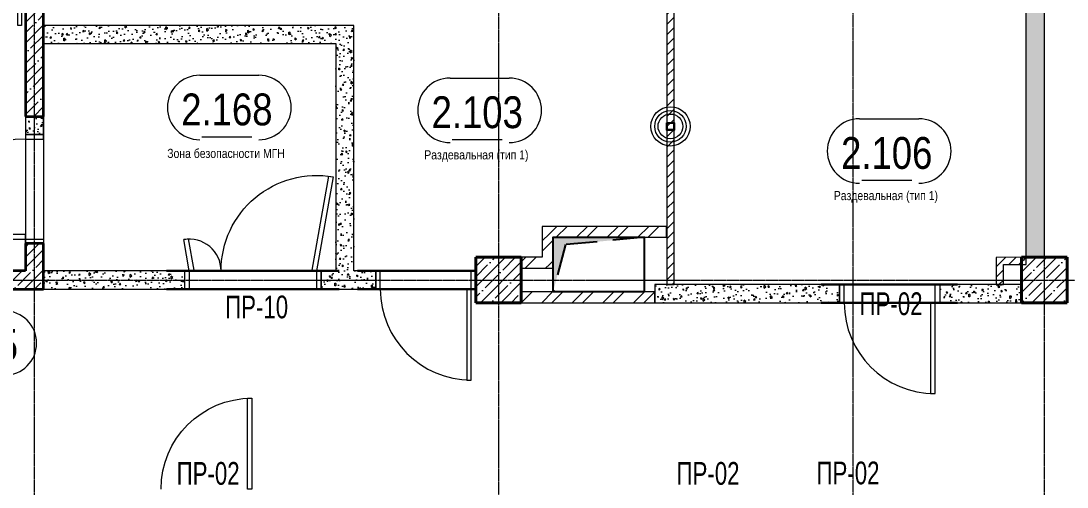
# Model space of a CAD drawing. Header units: millimetres. Extents: x -65509 to 912790, y 446 to 713294.
# Drawn here: x 170545 to 182045, y 215897 to 221025 of the extents above; entities that cross this region are included whole.
import ezdxf
from ezdxf.enums import TextEntityAlignment as Align

# ---------------------------------------------------------------- set-up
doc = ezdxf.new("R2010")
doc.units = ezdxf.units.MM
for name, pattern in [('CENTER2', [28.575, 19.05, -3.175, 3.175, -3.175]), ('HIDDEN', [9.525, 6.35, -3.175]), ('HIDDEN2', [4.7625, 3.175, -1.5875])]:
    doc.linetypes.add(name, pattern=pattern)
doc.layers.get('Defpoints').update_dxf_attribs({"color": 250})
for name, color, linetype, lineweight in [('A-Wall-Open', 250, 'Continuous', 5), ('АР_Area', 250, 'Continuous', 5), ('АР_Двери', 5, 'Continuous', 9), ('АР_Колонны', 250, 'Continuous', 30), ('АР_Стены ЖБ', 250, 'Continuous', 35), ('АР_Стены кирпич', 250, 'Continuous', 20), ('АР_Стены ПЕНОблок', 250, 'Continuous', 20), ('АР_Ф_ЛК', 250, 'Continuous', 5), ('АР_Штриховка', 250, 'Continuous', 0), ('КМ_Фахверки', 250, 'Continuous', 25), ('ОВ_Шахты_блок 4.1', 250, 'Continuous', 25), ('РД_Оси_100', 250, 'Continuous', 0)]:
    doc.layers.add(name, color=color, linetype=linetype, lineweight=lineweight)
for name, color, linetype, lineweight, plot in [('АР_Делит', 250, 'Continuous', 0, False), ('РД_Проем', 250, 'Continuous', 0, False), ('РД_проем_инж перемыч_подсчет', 250, 'Continuous', 30, False)]:
    doc.layers.add(name, color=color, linetype=linetype, lineweight=lineweight, plot=plot)
doc.layers.add('РД_Перемычка инж проемов', color=250, linetype='Continuous')
doc.styles.add('Arial0', font='arial.ttf')
doc.styles.add('style1', font='ARIALN.TTF')
doc.styles.add('ккк', font='isocpeur.ttf', dxfattribs={"width": 0.85, "oblique": 15})
pattern_1 = [(45, (142195.16, 127275.07), (-112.2532, 112.2532), []), (45, (142307.41, 127275.07), (-112.2532, 112.2532), [198.4375, -39.6875, 0, -39.6875])]

# ---------------------------------------------------------------- blocks, each defined once
blk = doc.blocks.new('СОШ_2200_АР_ОСИ_М100_28.05.24')
at = {"layer": 'РД_Оси_100', "linetype": 'CENTER2'}
for p, q in [((37500, -6155), (37500, 139938.679)), ((-5954.958, 90900), (119910, 90900))]:
    blk.add_line(p, q, dxfattribs=at)
at = {"layer": 'РД_Оси_100', "color": 1, "linetype": 'CENTER2'}
blk.add_line((39600, -6155), (39600, 139938.679), dxfattribs=at)
at = {"layer": 'РД_Оси_100', "linetype": 'CENTER2'}
blk.add_lwpolyline([(28500, -6155), (28500, 139938.679)], dxfattribs=at)
at = {"layer": 'РД_Оси_100', "color": 1, "linetype": 'CENTER2'}
blk.add_lwpolyline([(33600, 139938.679), (33600, -6155)], dxfattribs=at)
blk = doc.blocks.new('ЛК_4000х9400')
for points in [[(6500, 3915), (2300, 3915), (2300, 3955), (6800, 3955), (6800, 3915), (6500, 3915)], [(4129, 45), (2300, 45), (2300, 85), (4146, 85)], [(4601, 85), (6800, 85), (6800, 45), (4583, 45)]]:
    blk.add_lwpolyline(points)
at = {"layer": 'АР_Делит'}
blk.add_lwpolyline([(-400, 4000), (9000, 4000), (9000, 0), (-400, 0)], close=True, dxfattribs=at)
at = {"layer": 'АР_Ф_ЛК'}
for p, q in [((2600, 4000), (2600, 3955)), ((2600, 3915), (2600, 2255)), ((2900, 4000), (2900, 3955)), ((2900, 3915), (2900, 2255)), ((3200, 4000), (3200, 3955)), ((3200, 3915), (3200, 2255)), ((3500, 4000), (3500, 3955)), ((3500, 3915), (3500, 2255)), ((3800, 4000), (3800, 3955)), ((3800, 3915), (3800, 2255)), ((4100, 4000), (4100, 3955)), ((4100, 3915), (4100, 2255)), ((4400, 4000), (4400, 3955)), ((4400, 3915), (4400, 2255)), ((4700, 4000), (4700, 3955)), ((4700, 3915), (4700, 2255)), ((5000, 4000), (5000, 3955)), ((5000, 3915), (5000, 2255)), ((5300, 4000), (5300, 3955)), ((5300, 3915), (5300, 2255)), ((5600, 4000), (5600, 3955)), ((5600, 3915), (5600, 2255)), ((5900, 4000), (5900, 3955)), ((5900, 3915), (5900, 2255)), ((6200, 4000), (6200, 3955)), ((6200, 3915), (6200, 2255)), ((6500, 4000), (6500, 3955)), ((6500, 3915), (6500, 2255)), ((2600, 2215), (2600, 2190)), ((2900, 2215), (2900, 2190)), ((3200, 2215), (3200, 2190)), ((3500, 2215), (3500, 2190)), ((3800, 2215), (3800, 2190)), ((4100, 2215), (4100, 2190)), ((4400, 2215), (4400, 2190)), ((4700, 2215), (4700, 2190)), ((5000, 2215), (5000, 2190)), ((5300, 2215), (5300, 2190)), ((5600, 2215), (5600, 2190)), ((5900, 2215), (5900, 2190)), ((6200, 2215), (6200, 2190)), ((6500, 2215), (6500, 2190)), ((2600, 2150), (2600, 1850)), ((6500, 2150), (6500, 1850)), ((2600, 1810), (2600, 1785)), ((2600, 1745), (2600, 85)), ((2900, 1810), (2900, 1785)), ((2900, 1745), (2900, 85)), ((3200, 1810), (3200, 1785)), ((3200, 1745), (3200, 85)), ((3500, 1810), (3500, 1785)), ((3500, 1745), (3500, 85)), ((3800, 1810), (3800, 1785)), ((3800, 1745), (3800, 85)), ((4100, 1810), (4100, 1785)), ((4100, 1745), (4100, 85)), ((4400, 1810), (4400, 1785)), ((4400, 1745), (4400, 661)), ((4700, 1810), (4700, 1785)), ((4700, 1745), (4700, 1341)), ((5600, 1810), (5600, 1785)), ((5600, 1745), (5600, 85)), ((5900, 1810), (5900, 1785)), ((5900, 1745), (5900, 85)), ((6200, 1810), (6200, 1785)), ((6200, 1745), (6200, 85)), ((6500, 1810), (6500, 1785)), ((6500, 1745), (6500, 85)), ((5300, 1671), (5300, 85)), ((5000, 912), (5000, 85)), ((4700, 309), (4700, 85)), ((2600, 45), (2600, 0)), ((2900, 45), (2900, 0)), ((3200, 45), (3200, 0)), ((3500, 45), (3500, 0)), ((3800, 45), (3800, 0)), ((4100, 45), (4100, 0)), ((4700, 45), (4700, 0)), ((5000, 45), (5000, 0)), ((5300, 45), (5300, 0)), ((5600, 45), (5600, 0)), ((5900, 45), (5900, 0)), ((6200, 45), (6200, 0)), ((6500, 45), (6500, 0))]:
    blk.add_line(p, q, dxfattribs=at)
for points in [[(6500, 3085, 0, 150, 0), (6034, 3085, 0, 0, 0), (2600, 3085, 0, 0, 0)], [(2600, 915, 0, 150, 0), (3066, 915, 0, 0, 0), (4400, 915, 0, 0, 0)], [(5122, 915, 0, 150, 0), (5588, 915, 0, 0, 0), (6500, 915, 0, 0, 0)]]:
    blk.add_lwpolyline(points, format="xyseb", dxfattribs=at)
for points in [[(4878, 1745), (2445, 1745), (2445, 2255), (6655, 2255), (6655, 1745), (5333, 1745)], [(4896, 1785), (2485, 1785), (2485, 2215), (6615, 2215), (6615, 1785), (5350, 1785)], [(4907, 1810), (2510, 1810), (2510, 2190), (6590, 2190), (6590, 1810), (5361, 1810)]]:
    blk.add_lwpolyline(points, dxfattribs=at)
for points in [[(2550, 2150), (6550, 2150), (6550, 1850), (2550, 1850)], [(2600, 2150), (6500, 2150), (6500, 1850), (2600, 1850)]]:
    blk.add_lwpolyline(points, close=True, dxfattribs=at)
at = {"layer": 'АР_Ф_ЛК', "lineweight": 0}
for points in [[(4924, 1850), (4567, 1039), (4659, 862), (4373, 988), (4466, 811), (4109, 0)], [(5379, 1850), (5022, 1039), (5114, 862), (4828, 988), (4921, 811), (4564, 0)]]:
    blk.add_lwpolyline(points, dxfattribs=at)
blk = doc.blocks.new('otv')
at = {"linetype": 'Continuous'}
blk.add_lwpolyline([(0, -1), (0, 0), (1, 0), (1, -1)], close=True, dxfattribs=at)
blk.add_solid([(0, -1), (0, 0), (0.135, -0.137), (1, 0)], dxfattribs=at)
blk = doc.blocks.new('otv пунктир')
at = {"linetype": 'HIDDEN', "ltscale": 0.07}
blk.add_lwpolyline([(0, 0), (0, 1), (1, 1), (1, 0)], close=True, dxfattribs=at)
blk.add_lwpolyline([(0, 1), (0.135, 0.137), (1, 0)], dxfattribs=at)
blk = doc.blocks.new('Ф_блок 80')
at = {"layer": 'АР_Делит', "color": 1}
for radius in [216, 173, 136]:
    blk.add_circle((40, -40), radius, dxfattribs=at)
at = {"layer": 'КМ_Фахверки'}
blk.add_lwpolyline([(0, 0), (80, 0), (80, -80), (0, -80)], close=True, dxfattribs=at)
at = {"layer": 'КМ_Фахверки', "lineweight": 5}
blk.add_lwpolyline([(6, -6), (74, -6), (74, -74), (6, -74)], close=True, dxfattribs=at)
blk = doc.blocks.new('MOK-МаркаПом_овал_ареал')
for p, q in [((-2.99, 3.76), (3.52, 3.76)), ((-2.75, -3), (2.75, -3))]:
    blk.add_line(p, q)
for centre, radius, start, end in [((-2.99, 0.21), 3.55, 90, 270), ((3.52, 0.21), 3.55, 270, 90), ((-7.41, 0), 7.16, 0, 0.001)]:
    blk.add_arc(centre, radius, start, end)
at = {"color": 0, "style": 'style1'}
blk.add_attdef('АР-ПОМЕЩЕНИЕ:НОМЕР', text='', height=3, dxfattribs=at).set_placement((0.26, 0), align=Align.MIDDLE)
blk = doc.blocks.new('MOK-МаркаПеремычки')
at = {"color": 0, "style": 'ккк', "oblique": 15, "width": 0.85}
blk.add_attdef('АР-ПРОЕМ:ПЕРЕМЫЧКА', text='', height=2.5, dxfattribs=at).set_placement((0, 0), align=Align.MIDDLE)

msp = doc.modelspace()

# ---------------------------------------------------------------- hatches: boundary and pattern name
at = {"layer": 'АР_Штриховка', "linetype": 'Continuous', "lineweight": 5}
h = msp.add_hatch(dxfattribs=at)
h.set_pattern_fill('ANSI35', color=256, scale=25, angle=-360, style=0)
h.set_pattern_definition([(45, (142195.16, 127275.07), (-112.2532, 112.2532), []), (45, (142307.41, 127275.07), (-112.2532, 112.2532), [198.4375, -39.6875, 0, -39.6875])])
h.paths.add_polyline_path([(170795.157, 227875.073), (170595.157, 227675.073), (170595.157, 219975.073), (170795.157, 219975.073)], flags=0)
h.paths.add_polyline_path([(170795.157, 218575.073), (170595.157, 218575.073), (170595.157, 218275.073), (170795.157, 218075.073)], flags=0)
at = {"layer": 'АР_Штриховка', "linetype": 'Continuous', "lineweight": 0}
h = msp.add_hatch(dxfattribs=at)
h.set_pattern_fill('AR-CONC', color=256, angle=-315, style=0)
h.set_pattern_definition([(95, (142195.16, 127275.07), (140.09465, 117.55338), [19.05, -209.55]), (40, (142195.16, 127275.07), (-160.01845, 110.17673), [15.24, -167.6406]), (145.45144, (142206.83, 127284.87), (-19.9238, 227.7301), [16.19, -178.09024]), (91.1842, (142159.24, 127311), (221.41024, 161.9534), [28.575, -314.325]), (141.63556, (142177.7, 127324.5), (-7.0866, 342.82676), [24.285, -267.1356]), (36.18415, (142159.24, 127311), (-7.0866, 342.8268), [22.86, -251.4597]), (66, (142186.18, 127319.97), (179.51998, 34.89515), [19.05, -209.55]), (11, (142186.18, 127319.97), (-86.53993, 173.9412), [15.24, -167.64]), (116.45145, (142201.14, 127322.88), (92.98005, 208.83634), [16.19, -178.08994]), (82.5, (142195.16, 127275.07), (-57.60547, 61.973414), [0, -165.608, 0, -170.18, 0, -168.275]), (52.5, (142195.16, 127275.07), (-23.58973, 118.087), [0, -97.028, 0, -161.798, 0, -64.135]), (12.5, (142155.105, 127235.02), (99.927863, 91.826196), [0, -63.5, 0, -198.12, 0, -262.89]), (2.5, (142137.14, 127217.06), (86.7639, 122.72239), [0, -82.55, 0, -131.572, 0, -186.69])])
h.paths.add_polyline_path([(181795.157, 223325.073), (181595.157, 223325.073), (181595.157, 218425.242), (181795.157, 218425.242)], flags=0)
h.paths.add_polyline_path([(181795.157, 218425.242), (181595.157, 218425.242), (181595.157, 218425.073), (181795.157, 218425.073)], flags=0)
at = {"layer": 'АР_Штриховка', "linetype": 'Continuous', "lineweight": 0, "ltscale": 0.5}
h = msp.add_hatch(dxfattribs=at)
h.set_pattern_fill('ANSI31', color=256, scale=25, style=0)
h.set_pattern_definition([(45, (142195.16, 127275.07), (-56.1266, 56.1266), [])])
h.paths.add_polyline_path([(177645.182, 218125.073), (177725.182, 218125.073), (177725.182, 221495.073), (177698.515, 221515.073), (177645.182, 221495.073)], flags=0)
at = {"layer": 'АР_Штриховка', "linetype": 'Continuous', "lineweight": 0}
h = msp.add_hatch(dxfattribs=at)
h.set_pattern_fill('AR-CONC', color=256, angle=45, style=0)
h.set_pattern_definition([(95, (142195.16, 127275.07), (140.09465, 117.55338), [19.05, -209.55]), (40, (142195.16, 127275.07), (-160.01845, 110.17673), [15.24, -167.6406]), (145.45144, (142206.83, 127284.87), (-19.9238, 227.7301), [16.19, -178.09024]), (91.1842, (142159.24, 127311), (221.41024, 161.9534), [28.575, -314.325]), (141.63556, (142177.7, 127324.5), (-7.0866, 342.82676), [24.285, -267.1356]), (36.18415, (142159.24, 127311), (-7.0866, 342.8268), [22.86, -251.4597]), (66, (142186.18, 127319.97), (179.51998, 34.89515), [19.05, -209.55]), (11, (142186.18, 127319.97), (-86.53993, 173.9412), [15.24, -167.64]), (116.45145, (142201.14, 127322.88), (92.98005, 208.83634), [16.19, -178.08994]), (82.5, (142195.16, 127275.07), (-57.60547, 61.973414), [0, -165.608, 0, -170.18, 0, -168.275]), (52.5, (142195.16, 127275.07), (-23.58973, 118.087), [0, -97.028, 0, -161.798, 0, -64.135]), (12.5, (142155.105, 127235.02), (99.927863, 91.826196), [0, -63.5, 0, -198.12, 0, -262.89]), (2.5, (142137.14, 127217.06), (86.7639, 122.7224), [0, -82.55, 0, -131.572, 0, -186.69])])
h.paths.add_polyline_path([(174005.288, 220775.073), (174205.288, 220975.073), (170795.157, 220975.073), (170795.157, 220775.073)], flags=0)
h = msp.add_hatch(dxfattribs=at)
h.set_pattern_fill('AR-CONC', color=256, angle=45, style=0)
h.set_pattern_definition([(95, (142195.16, 127275.07), (140.09465, 117.55338), [19.05, -209.55]), (40, (142195.16, 127275.07), (-160.01845, 110.17673), [15.24, -167.6406]), (145.45144, (142206.83, 127284.87), (-19.9238, 227.7301), [16.19, -178.09024]), (91.1842, (142159.24, 127311), (221.41024, 161.9534), [28.575, -314.325]), (141.63556, (142177.7, 127324.5), (-7.0866, 342.82676), [24.285, -267.1356]), (36.18415, (142159.24, 127311), (-7.0866, 342.8268), [22.86, -251.4597]), (66, (142186.18, 127319.97), (179.51998, 34.89515), [19.05, -209.55]), (11, (142186.18, 127319.97), (-86.53993, 173.9412), [15.24, -167.64]), (116.45145, (142201.14, 127322.88), (92.98005, 208.83634), [16.19, -178.08994]), (82.5, (142195.16, 127275.07), (-57.60547, 61.973414), [0, -165.608, 0, -170.18, 0, -168.275]), (52.5, (142195.16, 127275.07), (-23.58973, 118.087), [0, -97.028, 0, -161.798, 0, -64.135]), (12.5, (142155.105, 127235.02), (99.927863, 91.826196), [0, -63.5, 0, -198.12, 0, -262.89]), (2.5, (142137.14, 127217.06), (86.7639, 122.7224), [0, -82.55, 0, -131.572, 0, -186.69])])
h.paths.add_polyline_path([(174005.288, 218275.073), (174138.621, 218225.073), (174205.288, 218275.073), (174205.288, 220975.073), (174005.288, 220775.073)], flags=0)
h = msp.add_hatch(dxfattribs=at)
h.set_pattern_fill('AR-CONC', color=256, angle=45, style=0)
h.set_pattern_definition([(95, (142195.16, 127275.07), (140.09465, 117.55338), [19.05, -209.55]), (40, (142195.16, 127275.07), (-160.01845, 110.17673), [15.24, -167.6406]), (145.45144, (142206.83, 127284.87), (-19.9238, 227.7301), [16.19, -178.09024]), (91.1842, (142159.24, 127311), (221.41024, 161.9534), [28.575, -314.325]), (141.63556, (142177.7, 127324.5), (-7.0866, 342.82676), [24.285, -267.1356]), (36.18415, (142159.24, 127311), (-7.0866, 342.8268), [22.86, -251.4597]), (66, (142186.18, 127319.97), (179.51998, 34.89515), [19.05, -209.55]), (11, (142186.18, 127319.97), (-86.53993, 173.9412), [15.24, -167.64]), (116.45145, (142201.14, 127322.88), (92.98005, 208.83634), [16.19, -178.08994]), (82.5, (142195.16, 127275.07), (-57.60547, 61.973414), [0, -165.608, 0, -170.18, 0, -168.275]), (52.5, (142195.16, 127275.07), (-23.58973, 118.087), [0, -97.028, 0, -161.798, 0, -64.135]), (12.5, (142155.105, 127235.02), (99.927863, 91.826196), [0, -63.5, 0, -198.12, 0, -262.89]), (2.5, (142137.14, 127217.06), (86.7639, 122.7224), [0, -82.55, 0, -131.572, 0, -186.69])])
h.paths.add_polyline_path([(170595.157, 219775.073), (170795.157, 219775.073), (170795.157, 219975.073), (170595.157, 219975.073)], flags=0)
h = msp.add_hatch(dxfattribs=at)
h.set_pattern_fill('ANSI32', color=256, scale=25, angle=-360, style=0)
h.set_pattern_definition([(45, (142195.16, 127275.07), (-168.3798, 168.3798), []), (45, (142307.4, 127275.07), (-168.3798, 168.3798), [])])
h.paths.add_polyline_path([(176275.159, 218764.986), (176395.159, 218644.986), (177643.256, 218644.986), (177643.256, 218764.986)], flags=0)
h = msp.add_hatch(dxfattribs=at)
h.set_pattern_fill('ANSI32', color=256, scale=25, style=0)
h.set_pattern_definition([(45, (142195.16, 127275.07), (-168.3798, 168.3798), []), (45, (142307.4, 127275.07), (-168.3798, 168.3798), [])])
h.paths.add_polyline_path([(176275.159, 218425.073), (176395.159, 218305.073), (176395.159, 218644.986), (176275.159, 218764.986)], flags=0)
at = {"layer": 'АР_Штриховка', "linetype": 'Continuous', "lineweight": 5}
h = msp.add_hatch(dxfattribs=at)
h.set_pattern_fill('ANSI35', color=256, scale=25, style=0)
h.set_pattern_definition(pattern_1)
h.paths.add_polyline_path([(175545.157, 217925.073), (176045.157, 217925.073), (176045.157, 218425.073), (175545.157, 218425.073)], flags=0)
at = {"layer": 'АР_Штриховка', "linetype": 'Continuous', "lineweight": 0}
h = msp.add_hatch(dxfattribs=at)
h.set_pattern_fill('ANSI32', color=256, scale=25, style=0)
h.set_pattern_definition([(45, (142195.16, 127275.07), (-168.3798, 168.3798), []), (45, (142307.4, 127275.07), (-168.3798, 168.3798), [])])
h.paths.add_polyline_path([(176395.159, 218305.073), (176275.159, 218425.073), (176045.157, 218425.073), (176045.157, 218305.073)], flags=0)
at = {"layer": 'АР_Штриховка', "linetype": 'Continuous', "lineweight": 0, "ltscale": 0.5}
h = msp.add_hatch(dxfattribs=at)
h.set_pattern_fill('ANSI31', color=256, scale=25, angle=-360, style=0)
h.set_pattern_definition([(45, (142195.16, 127275.07), (-56.1266, 56.1266), [])])
h.paths.add_polyline_path([(181265.14, 218424.123), (181345.14, 218344.394), (181595.429, 218345.243), (181595.158, 218425.073), (181595.157, 218425.073), (181595.157, 218425.242)], flags=0)
h = msp.add_hatch(dxfattribs=at)
h.set_pattern_fill('ANSI31', color=256, scale=25, angle=-360, style=0)
h.set_pattern_definition([(45, (142195.16, 127275.07), (-56.1266, 56.1266), [])])
h.paths.add_polyline_path([(181345.14, 218344.394), (181265.14, 218424.123), (181265.14, 218125.073), (181345.14, 218125.073)], flags=0)
at = {"layer": 'АР_Штриховка', "linetype": 'Continuous', "lineweight": 5}
h = msp.add_hatch(dxfattribs=at)
h.set_pattern_fill('ANSI35', color=256, scale=25, style=0)
h.set_pattern_definition(pattern_1)
h.paths.add_polyline_path([(181545.157, 217925.073), (182045.157, 217925.073), (182045.157, 218425.073), (181545.157, 218425.073)], flags=0)
h = msp.add_hatch(dxfattribs=at)
h.set_pattern_fill('ANSI35', color=256, scale=25, angle=-360, style=0)
h.set_pattern_definition([(45, (142195.16, 127275.07), (-112.2532, 112.2532), []), (45, (142307.41, 127275.07), (-112.2532, 112.2532), [198.4375, -39.6875, 0, -39.6875])])
h.paths.add_polyline_path([(170795.157, 218075.073), (170595.157, 218275.073), (168695.157, 218275.073), (168695.157, 218075.073)], flags=0)
h.paths.add_polyline_path([(166895.157, 218075.073), (166895.157, 218275.073), (166595.157, 218275.073), (166595.157, 218075.073)], flags=0)
at = {"layer": 'АР_Штриховка', "linetype": 'Continuous', "lineweight": 0}
h = msp.add_hatch(dxfattribs=at)
h.set_pattern_fill('AR-CONC', color=256, angle=45, style=0)
h.set_pattern_definition([(95, (142195.16, 127275.07), (140.09465, 117.55338), [19.05, -209.55]), (40, (142195.16, 127275.07), (-160.01845, 110.17673), [15.24, -167.6406]), (145.45144, (142206.83, 127284.87), (-19.9238, 227.7301), [16.19, -178.09024]), (91.1842, (142159.24, 127311), (221.41024, 161.9534), [28.575, -314.325]), (141.63556, (142177.7, 127324.5), (-7.0866, 342.82676), [24.285, -267.1356]), (36.18415, (142159.24, 127311), (-7.0866, 342.8268), [22.86, -251.4597]), (66, (142186.18, 127319.97), (179.51998, 34.89515), [19.05, -209.55]), (11, (142186.18, 127319.97), (-86.53993, 173.9412), [15.24, -167.64]), (116.45144, (142201.14, 127322.88), (92.98005, 208.83634), [16.19, -178.08994]), (82.5, (142195.16, 127275.07), (-57.60547, 61.973414), [0, -165.608, 0, -170.18, 0, -168.275]), (52.5, (142195.16, 127275.07), (-23.58973, 118.087), [0, -97.028, 0, -161.798, 0, -64.135]), (12.5, (142155.105, 127235.02), (99.927863, 91.826196), [0, -63.5, 0, -198.12, 0, -262.89]), (2.5, (142137.14, 127217.06), (86.7639, 122.7224), [0, -82.55, 0, -131.572, 0, -186.69])])
h.paths.add_polyline_path([(170795.157, 218275.073), (170795.157, 218075.073), (172345.157, 218075.073), (172345.157, 218275.073)], flags=0)
h.paths.add_polyline_path([(173845.157, 218275.073), (173845.157, 218075.073), (174205.288, 218075.073), (174138.621, 218225.073), (174005.288, 218275.073)], flags=0)
h.paths.add_polyline_path([(174205.288, 218275.073), (174138.621, 218225.073), (174205.288, 218075.073), (174445.157, 218075.073), (174445.157, 218275.073)], flags=0)
h = msp.add_hatch(dxfattribs=at)
h.set_pattern_fill('ANSI32', color=256, scale=25, angle=-360, style=0)
h.set_pattern_definition([(45, (142195.16, 127275.07), (-168.3798, 168.3798), []), (45, (142307.4, 127275.07), (-168.3798, 168.3798), [])])
h.paths.add_polyline_path([(176045.157, 218045.073), (176045.157, 217925.073), (177515.159, 217925.073), (177515.159, 218045.073)], flags=0)
h = msp.add_hatch(dxfattribs=at)
h.set_pattern_fill('AR-CONC', color=256, angle=-315, style=0)
h.set_pattern_definition([(95, (142195.16, 127275.07), (140.09465, 117.55338), [19.05, -209.55]), (40, (142195.16, 127275.07), (-160.01845, 110.17673), [15.24, -167.6406]), (145.45144, (142206.83, 127284.87), (-19.9238, 227.7301), [16.19, -178.09024]), (91.1842, (142159.24, 127311), (221.41024, 161.9534), [28.575, -314.325]), (141.63556, (142177.7, 127324.5), (-7.0866, 342.82676), [24.285, -267.1356]), (36.18415, (142159.24, 127311), (-7.0866, 342.8268), [22.86, -251.4597]), (66, (142186.18, 127319.97), (179.51998, 34.89515), [19.05, -209.55]), (11, (142186.18, 127319.97), (-86.53993, 173.9412), [15.24, -167.64]), (116.45145, (142201.14, 127322.88), (92.98005, 208.83634), [16.19, -178.08994]), (82.5, (142195.16, 127275.07), (-57.60547, 61.973414), [0, -165.608, 0, -170.18, 0, -168.275]), (52.5, (142195.16, 127275.07), (-23.58973, 118.087), [0, -97.028, 0, -161.798, 0, -64.135]), (12.5, (142155.105, 127235.02), (99.927863, 91.826196), [0, -63.5, 0, -198.12, 0, -262.89]), (2.5, (142137.14, 127217.06), (86.7639, 122.7224), [0, -82.55, 0, -131.572, 0, -186.69])])
h.paths.add_polyline_path([(177515.159, 218125.073), (177515.159, 217925.073), (179545.157, 217925.073), (179545.157, 218125.073)], flags=0)
h.paths.add_polyline_path([(180645.157, 218125.073), (180645.157, 217925.073), (181545.157, 217925.073), (181545.157, 218125.073)], flags=0)

# ---------------------------------------------------------------- linework, layer by layer
at = {"layer": 'A-Wall-Open', "linetype": 'Continuous', "lineweight": 5}
for p, q in [((170595.157, 219975.073), (170595.157, 218575.073)), ((170795.157, 219975.073), (170795.157, 218575.073))]:
    msp.add_line(p, q, dxfattribs=at)
at = {"layer": 'АР_Двери', "linetype": 'Continuous', "lineweight": 9}
for points in [[(170795.157, 219725.073), (170795.157, 219775.073), (170595.157, 219775.073), (170595.157, 219725.073)], [(173795.157, 218275.073), (173745.917, 218283.755), (173928.248, 219317.803), (173977.488, 219309.121)], [(170595.157, 218625.073), (170595.157, 218675.073), (169495.157, 218675.073), (169495.157, 218625.073)], [(170795.157, 218625.073), (170795.157, 218575.073), (170595.157, 218575.073), (170595.157, 218625.073)], [(172334.381, 218619.756), (172383.621, 218628.438), (172444.398, 218283.755), (172395.157, 218275.073)], [(172395.157, 218075.073), (172345.157, 218075.073), (172345.157, 218275.073), (172395.157, 218275.073)], [(173795.157, 218075.073), (173845.157, 218075.073), (173845.157, 218275.073), (173795.157, 218275.073)], [(174495.157, 218275.073), (174445.157, 218275.073), (174445.157, 218075.073), (174495.157, 218075.073)], [(175495.157, 218275.073), (175545.157, 218275.073), (175545.157, 218075.073), (175495.157, 218075.073)], [(175495.157, 218075.073), (175445.157, 218075.073), (175445.157, 217075.073), (175495.157, 217075.073)], [(179595.157, 218125.073), (179545.157, 218125.073), (179545.157, 217925.073), (179595.157, 217925.073)], [(180595.157, 218125.073), (180645.157, 218125.073), (180645.157, 217925.073), (180595.157, 217925.073)], [(180595.157, 217925.073), (180545.157, 217925.073), (180545.157, 216925.073), (180595.157, 216925.073)], [(173085.157, 215875.073), (173035.157, 215875.073), (173035.157, 216875.073), (173085.157, 216875.073)]]:
    msp.add_lwpolyline(points, close=True, dxfattribs=at)
for centre, radius, start, end in [((170595.157, 218625.073), 1100, 90, 180), ((172395.157, 218275.073), 350, 0, 100), ((175495.157, 218075.073), 1000, 180, 270), ((180595.157, 217925.073), 1000, 180, 270)]:
    msp.add_arc(centre, radius, start, end, dxfattribs=at)
at = {"layer": 'АР_Двери', "linetype": 'Continuous', "lineweight": 9, "extrusion": (0, 0, -1)}
for centre, radius, end in [((-173795.157, 218275.073), 1050, 100), ((-173085.157, 215875.073), 1000, 90)]:
    msp.add_arc(centre, radius, 0, end, dxfattribs=at)
at = {"layer": 'АР_Колонны', "linetype": 'HIDDEN2', "lineweight": 25}
for p, q in [((175545.157, 218425.073), (176045.157, 218425.073)), ((175545.157, 217925.073), (175545.157, 218425.073)), ((176045.157, 218425.073), (176045.157, 217925.073)), ((181545.157, 218425.073), (182045.157, 218425.073)), ((181545.157, 217925.073), (181545.157, 218425.073)), ((182045.157, 218425.073), (182045.157, 217925.073)), ((176045.157, 217925.073), (175545.157, 217925.073)), ((182045.157, 217925.073), (181545.157, 217925.073))]:
    msp.add_line(p, q, dxfattribs=at)
at = {"layer": 'АР_Колонны', "linetype": 'Continuous', "lineweight": 35}
for p, q in [((175545.157, 218425.073), (176045.157, 218425.073)), ((175545.157, 217925.073), (175545.157, 218425.073)), ((176045.157, 217925.073), (176045.157, 218425.073)), ((181545.157, 218425.073), (182045.157, 218425.073)), ((181545.157, 217925.073), (181545.157, 218425.073)), ((182045.157, 217925.073), (182045.157, 218425.073)), ((175545.157, 217925.073), (176045.157, 217925.073)), ((175545.157, 217925.073), (176045.157, 217925.073)), ((181545.157, 217925.073), (182045.157, 217925.073)), ((181545.157, 217925.073), (182045.157, 217925.073))]:
    msp.add_line(p, q, dxfattribs=at)
at = {"layer": 'АР_Стены ЖБ', "linetype": 'Continuous', "lineweight": 35}
for p, q in [((170795.157, 219975.073), (170795.157, 227875.073)), ((170595.157, 227675.073), (170595.157, 219975.073)), ((170595.157, 219975.073), (170795.157, 219975.073)), ((170795.157, 218575.073), (170595.157, 218575.073)), ((170595.157, 218575.073), (170595.157, 218275.073)), ((170795.157, 218075.073), (170795.157, 218575.073)), ((170595.157, 218275.073), (168695.157, 218275.073)), ((168695.157, 218075.073), (170795.157, 218075.073))]:
    msp.add_line(p, q, dxfattribs=at)
at = {"layer": 'АР_Стены ЖБ', "linetype": 'Continuous', "lineweight": 40}
for p, q in [((176045.157, 218425.073), (175545.157, 218425.073)), ((175545.157, 218425.073), (175545.157, 217925.073)), ((176045.157, 217925.073), (176045.157, 218425.073)), ((182045.157, 218425.073), (181545.157, 218425.073)), ((181545.157, 218425.073), (181545.157, 217925.073)), ((182045.157, 217925.073), (182045.157, 218425.073)), ((175545.157, 217925.073), (176045.157, 217925.073)), ((181545.157, 217925.073), (182045.157, 217925.073))]:
    msp.add_line(p, q, dxfattribs=at)
at = {"layer": 'АР_Стены кирпич', "linetype": 'Continuous', "lineweight": 20}
for p, q in [((177643.256, 218764.986), (176275.159, 218764.986)), ((176275.159, 218764.986), (176275.159, 218425.073)), ((177643.256, 218644.986), (177643.256, 218764.986)), ((176395.159, 218644.986), (177643.256, 218644.986)), ((176395.159, 218305.073), (176395.159, 218644.986)), ((176275.159, 218425.073), (176045.157, 218425.073)), ((176045.157, 218425.073), (176045.157, 218305.073)), ((176045.157, 218305.073), (176395.159, 218305.073)), ((176045.157, 218045.073), (176045.157, 217925.073)), ((177515.159, 218045.073), (176045.157, 218045.073)), ((177515.159, 217925.073), (177515.159, 218045.073)), ((176045.157, 217925.073), (177515.159, 217925.073))]:
    msp.add_line(p, q, dxfattribs=at)
at = {"layer": 'АР_Стены ПЕНОблок', "linetype": 'Continuous', "lineweight": 20}
for p, q in [((181595.157, 218425.073), (181595.157, 223325.073)), ((181795.157, 218425.073), (181795.157, 223325.073)), ((177645.182, 221495.073), (177645.182, 218125.073)), ((177725.182, 218125.073), (177725.182, 221495.073)), ((174205.288, 220975.073), (170795.157, 220975.073)), ((170795.157, 220975.073), (170795.157, 220775.073)), ((174205.288, 218275.073), (174205.288, 220975.073)), ((170795.157, 220775.073), (174005.288, 220775.073)), ((174005.288, 220775.073), (174005.288, 218275.073)), ((170795.157, 219975.073), (170595.157, 219975.073)), ((170595.157, 219975.073), (170595.157, 219775.073)), ((170795.157, 219775.073), (170795.157, 219975.073)), ((170595.157, 219775.073), (170795.157, 219775.073)), ((181595.157, 218425.242), (181265.14, 218424.123)), ((181265.14, 218424.123), (181265.14, 218125.073)), ((181595.157, 218425.073), (181595.157, 218425.242)), ((181595.157, 218425.073), (181795.157, 218425.073)), ((181595.158, 218425.073), (181595.157, 218425.073)), ((181595.429, 218345.243), (181595.158, 218425.073)), ((170795.157, 218275.073), (170795.157, 218075.073)), ((172345.157, 218275.073), (170795.157, 218275.073)), ((172345.157, 218075.073), (172345.157, 218275.073)), ((173845.157, 218275.073), (173845.157, 218075.073)), ((174005.288, 218275.073), (173845.157, 218275.073)), ((174445.157, 218275.073), (174205.288, 218275.073)), ((174445.157, 218075.073), (174445.157, 218275.073)), ((181345.14, 218344.394), (181595.429, 218345.243)), ((181345.14, 218125.073), (181345.14, 218344.394)), ((170795.157, 218075.073), (172345.157, 218075.073)), ((173845.157, 218075.073), (174445.157, 218075.073)), ((177515.159, 218125.073), (177515.159, 217925.073)), ((179545.157, 218125.073), (177515.159, 218125.073)), ((177645.182, 218125.073), (177725.182, 218125.073)), ((179545.157, 217925.073), (179545.157, 218125.073)), ((180645.157, 218125.073), (180645.157, 217925.073)), ((181545.157, 218125.073), (180645.157, 218125.073)), ((181265.14, 218125.073), (181345.14, 218125.073)), ((181545.157, 217925.073), (181545.157, 218125.073)), ((177515.159, 217925.073), (179545.157, 217925.073)), ((180645.157, 217925.073), (181545.157, 217925.073))]:
    msp.add_line(p, q, dxfattribs=at)
at = {"layer": 'РД_Проем', "linetype": 'Continuous', "lineweight": 0}
for p, q in [((172345.157, 218275.073), (173845.157, 218275.073)), ((175545.157, 218275.073), (174445.157, 218275.073)), ((172345.157, 218075.073), (173845.157, 218075.073)), ((175545.157, 218075.073), (174445.157, 218075.073)), ((180645.157, 218125.073), (179545.157, 218125.073)), ((180645.157, 217925.073), (179545.157, 217925.073))]:
    msp.add_line(p, q, dxfattribs=at)
at = {"layer": 'РД_проем_инж перемыч_подсчет', "linetype": 'Continuous', "lineweight": 30}
for p, q in [((174045.157, 218275.073), (172145.157, 218275.073)), ((175545.157, 218275.073), (174245.157, 218275.073)), ((174045.157, 218075.073), (172145.157, 218075.073)), ((175545.157, 218075.073), (174245.157, 218075.073)), ((180841.165, 218125.073), (179341.165, 218125.073)), ((180841.165, 217925.073), (179341.165, 217925.073))]:
    msp.add_line(p, q, dxfattribs=at)

# ---------------------------------------------------------------- block references
at = {"layer": 'АР_Area', "linetype": 'Continuous', "lineweight": 5}
ref = msp.add_blockref('MOK-МаркаПом_овал_ареал', (172809.057, 220051.606), dxfattribs=dict(at, xscale=100, yscale=100, zscale=100))
ref.add_attrib('АР-ПОМЕЩЕНИЕ:НОМЕР', '2.168', dxfattribs={"layer": '0', "color": 0, "height": 350, "style": 'style1'}).set_placement((172809.057, 220051.606), align=Align.MIDDLE)
ref.add_attrib('АР-ПОМЕЩЕНИЕ:НАИМЕНОВАНИЕ', 'Зона безопасности МГН', dxfattribs={"layer": 'Defpoints', "color": 2, "height": 100, "style": 'style1'}).set_placement((172799.641, 219570.213), align=Align.MIDDLE)
ref = msp.add_blockref('MOK-МаркаПом_овал_ареал', (175561.069, 220020.782), dxfattribs=dict(at, xscale=100, yscale=100, zscale=100))
ref.add_attrib('АР-ПОМЕЩЕНИЕ:НОМЕР', '2.103', dxfattribs={"layer": '0', "color": 0, "height": 350, "style": 'style1'}).set_placement((175561.069, 220020.782), align=Align.MIDDLE)
ref.add_attrib('АР-ПОМЕЩЕНИЕ:НАИМЕНОВАНИЕ', 'Раздевальная (тип 1)', dxfattribs={"layer": 'Defpoints', "color": 2, "height": 100, "style": 'style1'}).set_placement((175551.654, 219539.389), align=Align.MIDDLE)
ref = msp.add_blockref('MOK-МаркаПом_овал_ареал', (180062.894, 219572.806), dxfattribs=dict(at, xscale=100, yscale=100, zscale=100))
ref.add_attrib('АР-ПОМЕЩЕНИЕ:НОМЕР', '2.106', dxfattribs={"layer": '0', "color": 0, "height": 350, "style": 'style1'}).set_placement((180062.894, 219572.806), align=Align.MIDDLE)
ref.add_attrib('АР-ПОМЕЩЕНИЕ:НАИМЕНОВАНИЕ', 'Раздевальная (тип 1)', dxfattribs={"layer": 'Defpoints', "color": 2, "height": 100, "style": 'style1'}).set_placement((180053.479, 219091.413), align=Align.MIDDLE)
ref = msp.add_blockref('MOK-МаркаПом_овал_ареал', (170011.071, 217459.962), dxfattribs=dict(at, xscale=100, yscale=100, zscale=100))
ref.add_attrib('АР-ПОМЕЩЕНИЕ:НОМЕР', '2.075', dxfattribs={"layer": '0', "color": 0, "height": 350, "style": 'style1'}).set_placement((170011.071, 217459.962), align=Align.MIDDLE)
ref.add_attrib('АР-ПОМЕЩЕНИЕ:НАИМЕНОВАНИЕ', 'Коридор', dxfattribs={"layer": 'Defpoints', "color": 2, "height": 100, "style": 'style1'}).set_placement((170001.656, 216978.569), align=Align.MIDDLE)
at = {"layer": 'АР_Ф_ЛК', "rotation": 90}
msp.add_blockref('ЛК_4000х9400', (170595.157, 218675.073), dxfattribs=at)
at = {"layer": 'КМ_Фахверки'}
msp.add_blockref('Ф_блок 80', (177645.182, 219905.073), dxfattribs=at)
at = {"layer": 'ОВ_Шахты_блок 4.1', "xscale": 1000, "yscale": 600}
msp.add_blockref('otv', (176395.159, 218644.986), dxfattribs=at)
at = {"layer": 'ОВ_Шахты_блок 4.1', "xscale": 600, "yscale": 1000, "rotation": 270}
msp.add_blockref('otv пунктир', (176395.159, 218644.986), dxfattribs=at)
at = {"layer": 'РД_Оси_100'}
msp.add_blockref('СОШ_2200_АР_ОСИ_М100_28.05.24', (142195.157, 127275.073), dxfattribs=at)
at = {"layer": 'РД_Перемычка инж проемов', "linetype": 'Continuous', "lineweight": -3}
ref = msp.add_blockref('MOK-МаркаПеремычки', (180110.451, 217913.983, 200), dxfattribs=dict(at, xscale=100, yscale=100, zscale=100))
ref.add_attrib('АР-ПРОЕМ:ПЕРЕМЫЧКА', 'ПР-02', dxfattribs={"layer": '0', "color": 0, "height": 250, "style": 'Arial0', "width": 0.7}).set_placement((180110.451, 217913.983, 200), align=Align.MIDDLE)
ref = msp.add_blockref('MOK-МаркаПеремычки', (173136.256, 217878.742, 200), dxfattribs=dict(at, xscale=100, yscale=100, zscale=100))
ref.add_attrib('АР-ПРОЕМ:ПЕРЕМЫЧКА', 'ПР-10', dxfattribs={"layer": '0', "color": 0, "height": 250, "style": 'Arial0', "width": 0.7}).set_placement((173136.256, 217878.742, 200), align=Align.MIDDLE)
ref = msp.add_blockref('MOK-МаркаПеремычки', (172603.029, 216047.853, 200), dxfattribs=dict(at, xscale=100, yscale=100, zscale=100))
ref.add_attrib('АР-ПРОЕМ:ПЕРЕМЫЧКА', 'ПР-02', dxfattribs={"layer": '0', "color": 0, "height": 250, "style": 'Arial0', "width": 0.7}).set_placement((172603.029, 216047.853, 200), align=Align.MIDDLE)
ref = msp.add_blockref('MOK-МаркаПеремычки', (178098.595, 216048.024, 200), dxfattribs=dict(at, xscale=100, yscale=100, zscale=100))
ref.add_attrib('АР-ПРОЕМ:ПЕРЕМЫЧКА', 'ПР-02', dxfattribs={"layer": '0', "color": 0, "height": 250, "style": 'Arial0', "width": 0.7}).set_placement((178098.595, 216048.024, 200), align=Align.MIDDLE)
ref = msp.add_blockref('MOK-МаркаПеремычки', (179637.213, 216052.684, 200), dxfattribs=dict(at, xscale=100, yscale=100, zscale=100))
ref.add_attrib('АР-ПРОЕМ:ПЕРЕМЫЧКА', 'ПР-02', dxfattribs={"layer": '0', "color": 0, "height": 250, "style": 'Arial0', "width": 0.7}).set_placement((179637.213, 216052.684, 200), align=Align.MIDDLE)

doc.saveas('drawing.dxf')
